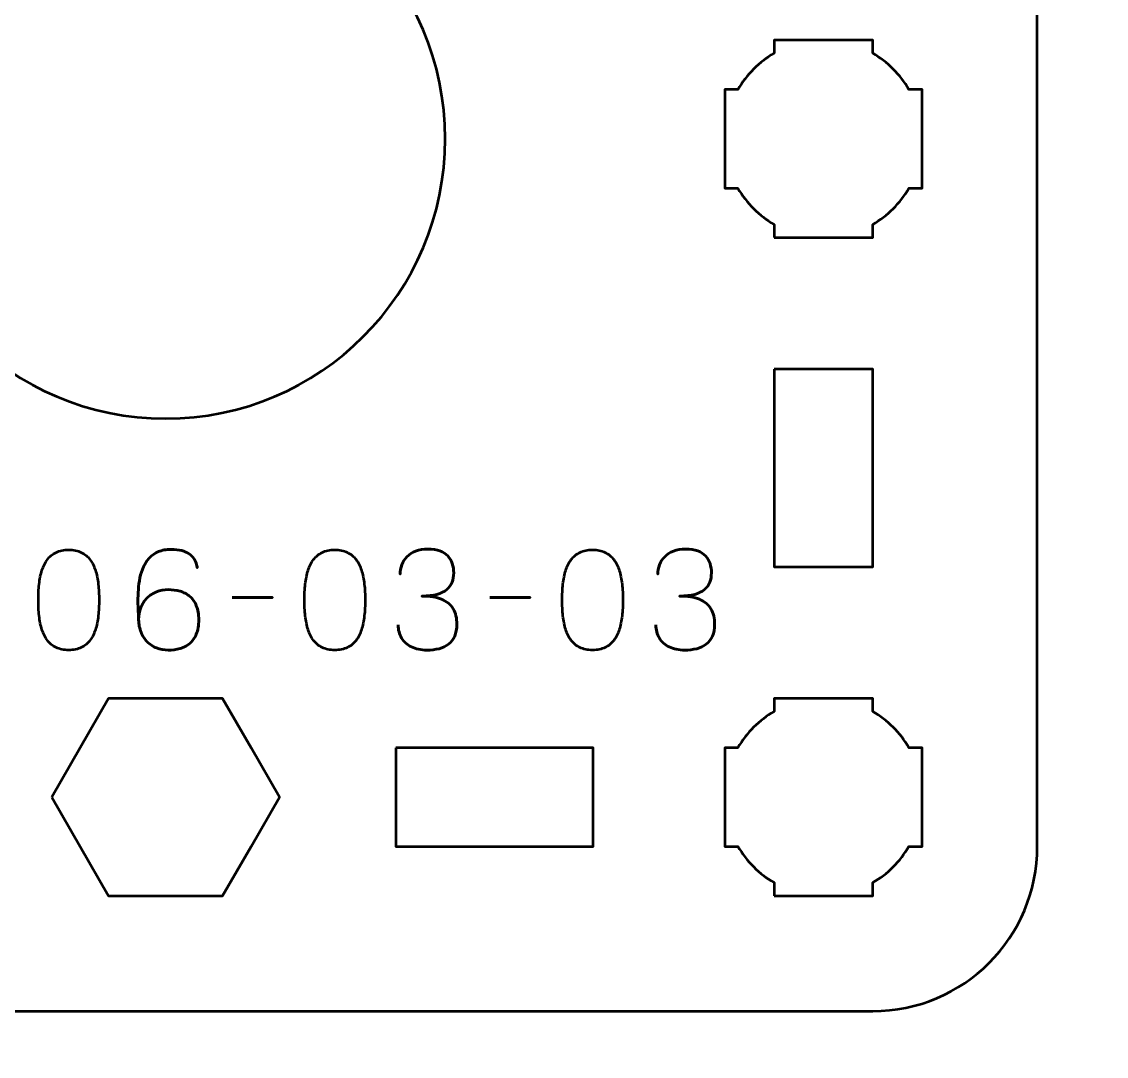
# Model space of a CAD drawing. Header units: centimetres. Extents: x -21 to 0, y -29.7 to 0.
# Drawn here: x -11.938 to -8.64, y -11.538 to -8.394 of the extents above; entities that cross this region are included whole.
import ezdxf

# ---------------------------------------------------------------- set-up
doc = ezdxf.new("R2010")
doc.units = ezdxf.units.CM
doc.header["$MEASUREMENT"] = 0
doc.layers.add('Layer 1', color=7, linetype='Continuous')

msp = doc.modelspace()

# ---------------------------------------------------------------- linework, layer by layer
at = {"layer": 'Layer 1', "color": 1, "lineweight": 53}
msp.add_open_spline([(-21.00003, -29.19995), (-21.00003, -29.19995), (-21.00003, -1.69992), (-21.00003, -1.69992), (-21.00003, -1.69992), (-21.00003, -1.61709), (-20.93286, -1.54992), (-20.85003, -1.54992), (-20.85003, -1.54992), (-20.7672, -1.54992), (-20.70003, -1.48275), (-20.70003, -1.39992), (-20.70003, -1.39992), (-20.70003, -1.31709), (-20.7672, -1.24992), (-20.85003, -1.24992), (-20.85003, -1.24992), (-20.93286, -1.24992), (-21.00003, -1.18275), (-21.00003, -1.09992), (-21.00003, -1.09992), (-21.00003, -1.09992), (-21.00003, -0.49992), (-21.00003, -0.49992), (-21.00003, -0.49992), (-21.00003, -0.22295), (-20.77694, 0.00004), (-20.49994, 0.00004), (-20.49994, 0.00004), (-20.49994, 0.00004), (-0.50008, 0.00004), (-0.50008, 0.00004), (-0.50008, 0.00004), (-0.22294, 0.00004), (0.00002, -0.22295), (0.00002, -0.49992), (0.00002, -0.49992), (0.00002, -0.49992), (0.00002, -29.19995), (0.00002, -29.19995), (0.00002, -29.19995), (0.00002, -29.47695), (-0.22294, -29.70004), (-0.50008, -29.70004), (-0.50008, -29.70004), (-0.50008, -29.70004), (-20.49994, -29.70004), (-20.49994, -29.70004), (-20.49994, -29.70004), (-20.77694, -29.70004), (-21.00003, -29.47695), (-21.00003, -29.19995)], degree=3, knots=[0, 0, 0, 0, 0.0769231, 0.0769231, 0.0769231, 0.0769231, 0.1538462, 0.1538462, 0.1538462, 0.1538462, 0.2307692, 0.2307692, 0.2307692, 0.2307692, 0.3076923, 0.3076923, 0.3076923, 0.3076923, 0.3846154, 0.3846154, 0.3846154, 0.3846154, 0.4615385, 0.4615385, 0.4615385, 0.4615385, 0.5384615, 0.5384615, 0.5384615, 0.5384615, 0.6153846, 0.6153846, 0.6153846, 0.6153846, 0.6923077, 0.6923077, 0.6923077, 0.6923077, 0.7692308, 0.7692308, 0.7692308, 0.7692308, 0.8461538, 0.8461538, 0.8461538, 0.8461538, 0.9230769, 0.9230769, 0.9230769, 0.9230769, 1, 1, 1, 1], dxfattribs=at)
at = {"layer": 'Layer 1', "color": 3, "lineweight": 53}
msp.add_open_spline([(-13.64992, -6.09997), (-13.64992, -6.09997), (-9.35005, -6.09997), (-9.35005, -6.09997), (-9.35005, -6.09997), (-9.07291, -6.09997), (-8.84995, -6.32306), (-8.84995, -6.60006), (-8.84995, -6.60006), (-8.84995, -6.60006), (-8.84995, -10.89993), (-8.84995, -10.89993), (-8.84995, -10.89993), (-8.84995, -11.17707), (-9.07291, -11.40003), (-9.35005, -11.40003), (-9.35005, -11.40003), (-9.35005, -11.40003), (-13.64992, -11.40003), (-13.64992, -11.40003), (-13.64992, -11.40003), (-13.92692, -11.40003), (-14.15001, -11.17707), (-14.15001, -10.89993), (-14.15001, -10.89993), (-14.15001, -10.89993), (-14.15001, -6.60006), (-14.15001, -6.60006), (-14.15001, -6.60006), (-14.15001, -6.32306), (-13.92692, -6.09997), (-13.64992, -6.09997)], degree=3, knots=[0, 0, 0, 0, 0.125, 0.125, 0.125, 0.125, 0.25, 0.25, 0.25, 0.25, 0.375, 0.375, 0.375, 0.375, 0.5, 0.5, 0.5, 0.5, 0.625, 0.625, 0.625, 0.625, 0.75, 0.75, 0.75, 0.75, 0.875, 0.875, 0.875, 0.875, 1, 1, 1, 1], dxfattribs=at)
at = {"layer": 'Layer 1', "lineweight": 53}
for points, knots in [([(-11.49998, -7.9), (-11.03061, -7.9), (-10.64998, -8.28063), (-10.64998, -8.75), (-10.64998, -8.75), (-10.64998, -9.21937), (-11.03061, -9.6), (-11.49998, -9.6), (-11.49998, -9.6), (-11.96935, -9.6), (-12.34998, -9.21937), (-12.34998, -8.75), (-12.34998, -8.75), (-12.34998, -8.28063), (-11.96935, -7.9), (-11.49998, -7.9)], [0, 0, 0, 0, 0.25, 0.25, 0.25, 0.25, 0.5, 0.5, 0.5, 0.5, 0.75, 0.75, 0.75, 0.75, 1, 1, 1, 1]), ([(-9.64997, -9.05006), (-9.64997, -9.05006), (-9.64997, -9.00988), (-9.64997, -9.00988), (-9.64997, -9.00988), (-9.69551, -8.98355), (-9.73347, -8.9456), (-9.75982, -8.90007), (-9.75982, -8.90007), (-9.75982, -8.90007), (-9.79997, -8.90007), (-9.79997, -8.90007), (-9.79997, -8.90007), (-9.79997, -8.90007), (-9.79997, -8.75155), (-9.79997, -8.75155), (-9.79997, -8.75155), (-9.79997, -8.75155), (-9.79999, -8.75), (-9.79999, -8.75), (-9.79999, -8.75), (-9.79999, -8.75), (-9.79997, -8.74845), (-9.79997, -8.74845), (-9.79997, -8.74845), (-9.79997, -8.74845), (-9.79997, -8.60006), (-9.79997, -8.60006), (-9.79997, -8.60006), (-9.79997, -8.60006), (-9.75987, -8.60006), (-9.75987, -8.60006), (-9.75987, -8.60006), (-9.73352, -8.55449), (-9.69553, -8.51649), (-9.64997, -8.49013), (-9.64997, -8.49013), (-9.64997, -8.49013), (-9.64997, -8.45005), (-9.64997, -8.45005), (-9.64997, -8.45005), (-9.64997, -8.45005), (-9.50463, -8.45005), (-9.50463, -8.45005), (-9.50463, -8.45005), (-9.50463, -8.45005), (-9.49999, -8.44999), (-9.49999, -8.44999), (-9.49999, -8.44999), (-9.49999, -8.44999), (-9.49534, -8.45005), (-9.49534, -8.45005), (-9.49534, -8.45005), (-9.49534, -8.45005), (-9.34996, -8.45005), (-9.34996, -8.45005), (-9.34996, -8.45005), (-9.34996, -8.45005), (-9.34996, -8.49013), (-9.34996, -8.49013), (-9.34996, -8.49013), (-9.30439, -8.51649), (-9.26642, -8.55449), (-9.24008, -8.60006), (-9.24008, -8.60006), (-9.24008, -8.60006), (-9.19996, -8.60006), (-9.19996, -8.60006), (-9.19996, -8.60006), (-9.19996, -8.60006), (-9.19996, -8.90007), (-9.19996, -8.90007), (-9.19996, -8.90007), (-9.19996, -8.90007), (-9.24013, -8.90007), (-9.24013, -8.90007), (-9.24013, -8.90007), (-9.26647, -8.9456), (-9.30443, -8.98355), (-9.34996, -9.00988), (-9.34996, -9.00988), (-9.34996, -9.00988), (-9.34996, -9.05006), (-9.34996, -9.05006), (-9.34996, -9.05006), (-9.34996, -9.05006), (-9.64997, -9.05006), (-9.64997, -9.05006)], [0, 0, 0, 0, 0.0454545, 0.0454545, 0.0454545, 0.0454545, 0.0909091, 0.0909091, 0.0909091, 0.0909091, 0.1363636, 0.1363636, 0.1363636, 0.1363636, 0.1818182, 0.1818182, 0.1818182, 0.1818182, 0.2272727, 0.2272727, 0.2272727, 0.2272727, 0.2727273, 0.2727273, 0.2727273, 0.2727273, 0.3181818, 0.3181818, 0.3181818, 0.3181818, 0.3636364, 0.3636364, 0.3636364, 0.3636364, 0.4090909, 0.4090909, 0.4090909, 0.4090909, 0.4545455, 0.4545455, 0.4545455, 0.4545455, 0.5, 0.5, 0.5, 0.5, 0.5454545, 0.5454545, 0.5454545, 0.5454545, 0.5909091, 0.5909091, 0.5909091, 0.5909091, 0.6363636, 0.6363636, 0.6363636, 0.6363636, 0.6818182, 0.6818182, 0.6818182, 0.6818182, 0.7272727, 0.7272727, 0.7272727, 0.7272727, 0.7727273, 0.7727273, 0.7727273, 0.7727273, 0.8181818, 0.8181818, 0.8181818, 0.8181818, 0.8636364, 0.8636364, 0.8636364, 0.8636364, 0.9090909, 0.9090909, 0.9090909, 0.9090909, 0.9545455, 0.9545455, 0.9545455, 0.9545455, 1, 1, 1, 1]), ([(-9.65005, -9.44998), (-9.65005, -9.44998), (-9.35005, -9.44998), (-9.35005, -9.44998), (-9.35005, -9.44998), (-9.35005, -9.44998), (-9.35005, -10.04998), (-9.35005, -10.04998), (-9.35005, -10.04998), (-9.35005, -10.04998), (-9.65005, -10.04998), (-9.65005, -10.04998), (-9.65005, -10.04998), (-9.65005, -10.04998), (-9.65005, -9.44998), (-9.65005, -9.44998)], [0, 0, 0, 0, 0.25, 0.25, 0.25, 0.25, 0.5, 0.5, 0.5, 0.5, 0.75, 0.75, 0.75, 0.75, 1, 1, 1, 1]), ([(-11.84639, -10.75), (-11.84639, -10.75), (-11.75979, -10.6), (-11.75979, -10.6), (-11.75979, -10.6), (-11.75979, -10.6), (-11.67318, -10.45), (-11.67318, -10.45), (-11.67318, -10.45), (-11.67318, -10.45), (-11.49998, -10.45), (-11.49998, -10.45), (-11.49998, -10.45), (-11.49998, -10.45), (-11.32678, -10.45), (-11.32678, -10.45), (-11.32678, -10.45), (-11.32678, -10.45), (-11.24017, -10.6), (-11.24017, -10.6), (-11.24017, -10.6), (-11.24017, -10.6), (-11.15357, -10.75), (-11.15357, -10.75), (-11.15357, -10.75), (-11.15357, -10.75), (-11.24017, -10.9), (-11.24017, -10.9), (-11.24017, -10.9), (-11.24017, -10.9), (-11.32678, -11.05), (-11.32678, -11.05), (-11.32678, -11.05), (-11.32678, -11.05), (-11.49998, -11.05), (-11.49998, -11.05), (-11.49998, -11.05), (-11.49998, -11.05), (-11.67318, -11.05), (-11.67318, -11.05), (-11.67318, -11.05), (-11.67318, -11.05), (-11.75979, -10.9), (-11.75979, -10.9), (-11.75979, -10.9), (-11.75979, -10.9), (-11.84639, -10.75), (-11.84639, -10.75)], [0, 0, 0, 0, 0.0833333, 0.0833333, 0.0833333, 0.0833333, 0.1666667, 0.1666667, 0.1666667, 0.1666667, 0.25, 0.25, 0.25, 0.25, 0.3333333, 0.3333333, 0.3333333, 0.3333333, 0.4166667, 0.4166667, 0.4166667, 0.4166667, 0.5, 0.5, 0.5, 0.5, 0.5833333, 0.5833333, 0.5833333, 0.5833333, 0.6666667, 0.6666667, 0.6666667, 0.6666667, 0.75, 0.75, 0.75, 0.75, 0.8333333, 0.8333333, 0.8333333, 0.8333333, 0.9166667, 0.9166667, 0.9166667, 0.9166667, 1, 1, 1, 1]), ([(-9.64997, -11.05006), (-9.64997, -11.05006), (-9.64997, -11.00988), (-9.64997, -11.00988), (-9.64997, -11.00988), (-9.69551, -10.98355), (-9.73347, -10.9456), (-9.75982, -10.90007), (-9.75982, -10.90007), (-9.75982, -10.90007), (-9.79997, -10.90007), (-9.79997, -10.90007), (-9.79997, -10.90007), (-9.79997, -10.90007), (-9.79997, -10.75155), (-9.79997, -10.75155), (-9.79997, -10.75155), (-9.79997, -10.75155), (-9.79999, -10.75), (-9.79999, -10.75), (-9.79999, -10.75), (-9.79999, -10.75), (-9.79997, -10.74845), (-9.79997, -10.74845), (-9.79997, -10.74845), (-9.79997, -10.74845), (-9.79997, -10.60006), (-9.79997, -10.60006), (-9.79997, -10.60006), (-9.79997, -10.60006), (-9.75987, -10.60006), (-9.75987, -10.60006), (-9.75987, -10.60006), (-9.73352, -10.55449), (-9.69553, -10.51649), (-9.64997, -10.49013), (-9.64997, -10.49013), (-9.64997, -10.49013), (-9.64997, -10.45005), (-9.64997, -10.45005), (-9.64997, -10.45005), (-9.64997, -10.45005), (-9.50463, -10.45005), (-9.50463, -10.45005), (-9.50463, -10.45005), (-9.50463, -10.45005), (-9.49999, -10.44999), (-9.49999, -10.44999), (-9.49999, -10.44999), (-9.49999, -10.44999), (-9.49534, -10.45005), (-9.49534, -10.45005), (-9.49534, -10.45005), (-9.49534, -10.45005), (-9.34996, -10.45005), (-9.34996, -10.45005), (-9.34996, -10.45005), (-9.34996, -10.45005), (-9.34996, -10.49013), (-9.34996, -10.49013), (-9.34996, -10.49013), (-9.30439, -10.51649), (-9.26642, -10.55449), (-9.24008, -10.60006), (-9.24008, -10.60006), (-9.24008, -10.60006), (-9.19996, -10.60006), (-9.19996, -10.60006), (-9.19996, -10.60006), (-9.19996, -10.60006), (-9.19996, -10.90007), (-9.19996, -10.90007), (-9.19996, -10.90007), (-9.19996, -10.90007), (-9.24013, -10.90007), (-9.24013, -10.90007), (-9.24013, -10.90007), (-9.26647, -10.9456), (-9.30443, -10.98355), (-9.34996, -11.00988), (-9.34996, -11.00988), (-9.34996, -11.00988), (-9.34996, -11.05006), (-9.34996, -11.05006), (-9.34996, -11.05006), (-9.34996, -11.05006), (-9.64997, -11.05006), (-9.64997, -11.05006)], [0, 0, 0, 0, 0.0454545, 0.0454545, 0.0454545, 0.0454545, 0.0909091, 0.0909091, 0.0909091, 0.0909091, 0.1363636, 0.1363636, 0.1363636, 0.1363636, 0.1818182, 0.1818182, 0.1818182, 0.1818182, 0.2272727, 0.2272727, 0.2272727, 0.2272727, 0.2727273, 0.2727273, 0.2727273, 0.2727273, 0.3181818, 0.3181818, 0.3181818, 0.3181818, 0.3636364, 0.3636364, 0.3636364, 0.3636364, 0.4090909, 0.4090909, 0.4090909, 0.4090909, 0.4545455, 0.4545455, 0.4545455, 0.4545455, 0.5, 0.5, 0.5, 0.5, 0.5454545, 0.5454545, 0.5454545, 0.5454545, 0.5909091, 0.5909091, 0.5909091, 0.5909091, 0.6363636, 0.6363636, 0.6363636, 0.6363636, 0.6818182, 0.6818182, 0.6818182, 0.6818182, 0.7272727, 0.7272727, 0.7272727, 0.7272727, 0.7727273, 0.7727273, 0.7727273, 0.7727273, 0.8181818, 0.8181818, 0.8181818, 0.8181818, 0.8636364, 0.8636364, 0.8636364, 0.8636364, 0.9090909, 0.9090909, 0.9090909, 0.9090909, 0.9545455, 0.9545455, 0.9545455, 0.9545455, 1, 1, 1, 1]), ([(-10.8, -10.59993), (-10.8, -10.59993), (-10.2, -10.59993), (-10.2, -10.59993), (-10.2, -10.59993), (-10.2, -10.59993), (-10.2, -10.89993), (-10.2, -10.89993), (-10.2, -10.89993), (-10.2, -10.89993), (-10.8, -10.89993), (-10.8, -10.89993), (-10.8, -10.89993), (-10.8, -10.89993), (-10.8, -10.59993), (-10.8, -10.59993)], [0, 0, 0, 0, 0.25, 0.25, 0.25, 0.25, 0.5, 0.5, 0.5, 0.5, 0.75, 0.75, 0.75, 0.75, 1, 1, 1, 1])]:
    msp.add_open_spline(points, degree=3, knots=knots, dxfattribs=at)
at = {"layer": 'Layer 1', "color": 5, "lineweight": 53}
for points, knots in [([(-11.79466, -10.30342), (-11.77985, -10.30335), (-11.76708, -10.30074), (-11.75642, -10.29566), (-11.75642, -10.29566), (-11.74584, -10.29058), (-11.73702, -10.28331), (-11.72997, -10.27407), (-11.72997, -10.27407), (-11.72298, -10.26476), (-11.71748, -10.25375), (-11.71339, -10.24105), (-11.71339, -10.24105), (-11.70936, -10.22835), (-11.70647, -10.21445), (-11.70485, -10.19921), (-11.70485, -10.19921), (-11.70315, -10.18397), (-11.70231, -10.16795), (-11.70238, -10.15102), (-11.70238, -10.15102), (-11.70231, -10.13416), (-11.70315, -10.11814), (-11.70485, -10.10297), (-11.70485, -10.10297), (-11.70647, -10.0878), (-11.70936, -10.07383), (-11.71339, -10.06113), (-11.71339, -10.06113), (-11.71748, -10.0485), (-11.72298, -10.0375), (-11.72997, -10.02811), (-11.72997, -10.02811), (-11.73702, -10.0188), (-11.74584, -10.01153), (-11.75642, -10.00645), (-11.75642, -10.00645), (-11.76708, -10.0013), (-11.77985, -9.99869), (-11.79466, -9.99862), (-11.79466, -9.99862), (-11.80948, -9.99869), (-11.82225, -10.0013), (-11.83291, -10.00645), (-11.83291, -10.00645), (-11.84349, -10.01153), (-11.85231, -10.0188), (-11.85936, -10.02811), (-11.85936, -10.02811), (-11.86635, -10.0375), (-11.87185, -10.0485), (-11.87594, -10.06113), (-11.87594, -10.06113), (-11.87997, -10.07383), (-11.88286, -10.0878), (-11.88448, -10.10297), (-11.88448, -10.10297), (-11.88617, -10.11814), (-11.88702, -10.13416), (-11.88695, -10.15102), (-11.88695, -10.15102), (-11.88702, -10.16795), (-11.88617, -10.18397), (-11.88448, -10.19921), (-11.88448, -10.19921), (-11.88286, -10.21445), (-11.87997, -10.22835), (-11.87594, -10.24105), (-11.87594, -10.24105), (-11.87185, -10.25375), (-11.86635, -10.26476), (-11.85936, -10.27407), (-11.85936, -10.27407), (-11.85231, -10.28331), (-11.84349, -10.29058), (-11.83291, -10.29566), (-11.83291, -10.29566), (-11.82225, -10.30074), (-11.80948, -10.30335), (-11.79466, -10.30342)], [0, 0, 0, 0, 0.05, 0.05, 0.05, 0.05, 0.1, 0.1, 0.1, 0.1, 0.15, 0.15, 0.15, 0.15, 0.2, 0.2, 0.2, 0.2, 0.25, 0.25, 0.25, 0.25, 0.3, 0.3, 0.3, 0.3, 0.35, 0.35, 0.35, 0.35, 0.4, 0.4, 0.4, 0.4, 0.45, 0.45, 0.45, 0.45, 0.5, 0.5, 0.5, 0.5, 0.55, 0.55, 0.55, 0.55, 0.6, 0.6, 0.6, 0.6, 0.65, 0.65, 0.65, 0.65, 0.7, 0.7, 0.7, 0.7, 0.75, 0.75, 0.75, 0.75, 0.8, 0.8, 0.8, 0.8, 0.85, 0.85, 0.85, 0.85, 0.9, 0.9, 0.9, 0.9, 0.95, 0.95, 0.95, 0.95, 1, 1, 1, 1]), ([(-11.79466, -10.30342), (-11.77985, -10.30335), (-11.76708, -10.30074), (-11.75642, -10.29566), (-11.75642, -10.29566), (-11.74584, -10.29058), (-11.73702, -10.28331), (-11.72997, -10.27407), (-11.72997, -10.27407), (-11.72298, -10.26476), (-11.71748, -10.25375), (-11.71339, -10.24105), (-11.71339, -10.24105), (-11.70936, -10.22835), (-11.70647, -10.21445), (-11.70485, -10.19921), (-11.70485, -10.19921), (-11.70315, -10.18397), (-11.70231, -10.16795), (-11.70238, -10.15102), (-11.70238, -10.15102), (-11.70231, -10.13416), (-11.70315, -10.11814), (-11.70485, -10.10297), (-11.70485, -10.10297), (-11.70647, -10.0878), (-11.70936, -10.07383), (-11.71339, -10.06113), (-11.71339, -10.06113), (-11.71748, -10.0485), (-11.72298, -10.0375), (-11.72997, -10.02811), (-11.72997, -10.02811), (-11.73702, -10.0188), (-11.74584, -10.01153), (-11.75642, -10.00645), (-11.75642, -10.00645), (-11.76708, -10.0013), (-11.77985, -9.99869), (-11.79466, -9.99862), (-11.79466, -9.99862), (-11.80948, -9.99869), (-11.82225, -10.0013), (-11.83291, -10.00645), (-11.83291, -10.00645), (-11.84349, -10.01153), (-11.85231, -10.0188), (-11.85936, -10.02811), (-11.85936, -10.02811), (-11.86635, -10.0375), (-11.87185, -10.0485), (-11.87594, -10.06113), (-11.87594, -10.06113), (-11.87997, -10.07383), (-11.88286, -10.0878), (-11.88448, -10.10297), (-11.88448, -10.10297), (-11.88617, -10.11814), (-11.88702, -10.13416), (-11.88695, -10.15102), (-11.88695, -10.15102), (-11.88702, -10.16795), (-11.88617, -10.18397), (-11.88448, -10.19921), (-11.88448, -10.19921), (-11.88286, -10.21445), (-11.87997, -10.22835), (-11.87594, -10.24105), (-11.87594, -10.24105), (-11.87185, -10.25375), (-11.86635, -10.26476), (-11.85936, -10.27407), (-11.85936, -10.27407), (-11.85231, -10.28331), (-11.84349, -10.29058), (-11.83291, -10.29566), (-11.83291, -10.29566), (-11.82225, -10.30074), (-11.80948, -10.30335), (-11.79466, -10.30342)], [0, 0, 0, 0, 0.05, 0.05, 0.05, 0.05, 0.1, 0.1, 0.1, 0.1, 0.15, 0.15, 0.15, 0.15, 0.2, 0.2, 0.2, 0.2, 0.25, 0.25, 0.25, 0.25, 0.3, 0.3, 0.3, 0.3, 0.35, 0.35, 0.35, 0.35, 0.4, 0.4, 0.4, 0.4, 0.45, 0.45, 0.45, 0.45, 0.5, 0.5, 0.5, 0.5, 0.55, 0.55, 0.55, 0.55, 0.6, 0.6, 0.6, 0.6, 0.65, 0.65, 0.65, 0.65, 0.7, 0.7, 0.7, 0.7, 0.75, 0.75, 0.75, 0.75, 0.8, 0.8, 0.8, 0.8, 0.85, 0.85, 0.85, 0.85, 0.9, 0.9, 0.9, 0.9, 0.95, 0.95, 0.95, 0.95, 1, 1, 1, 1]), ([(-11.58215, -10.21156), (-11.58208, -10.19773), (-11.57983, -10.18524), (-11.57531, -10.17395), (-11.57531, -10.17395), (-11.57087, -10.16273), (-11.56459, -10.15307), (-11.55647, -10.14495), (-11.55647, -10.14495), (-11.54843, -10.13691), (-11.5389, -10.1307), (-11.52804, -10.12633), (-11.52804, -10.12633), (-11.51717, -10.12195), (-11.50525, -10.11977), (-11.49241, -10.11969), (-11.49241, -10.11969), (-11.4795, -10.11962), (-11.46743, -10.12125), (-11.45621, -10.12449), (-11.45621, -10.12449), (-11.44499, -10.12767), (-11.43519, -10.13289), (-11.42665, -10.14009), (-11.42665, -10.14009), (-11.41811, -10.14721), (-11.41141, -10.15667), (-11.40661, -10.16845), (-11.40661, -10.16845), (-11.40182, -10.18023), (-11.39935, -10.19455), (-11.39928, -10.21156), (-11.39928, -10.21156), (-11.39935, -10.22856), (-11.40182, -10.24288), (-11.40661, -10.25467), (-11.40661, -10.25467), (-11.41141, -10.26645), (-11.41811, -10.2759), (-11.42665, -10.28303), (-11.42665, -10.28303), (-11.43519, -10.29023), (-11.44499, -10.29545), (-11.45621, -10.29862), (-11.45621, -10.29862), (-11.46743, -10.30187), (-11.4795, -10.30349), (-11.49241, -10.30342), (-11.49241, -10.30342), (-11.50525, -10.30335), (-11.51703, -10.30116), (-11.52783, -10.29679), (-11.52783, -10.29679), (-11.53855, -10.29241), (-11.54786, -10.2862), (-11.55584, -10.27809), (-11.55584, -10.27809), (-11.56381, -10.27005), (-11.57009, -10.26038), (-11.5746, -10.24909), (-11.5746, -10.24909), (-11.57919, -10.23787), (-11.58166, -10.22539), (-11.58215, -10.21156), (-11.58215, -10.21156), (-11.58244, -10.20457), (-11.58279, -10.19625), (-11.58328, -10.18658), (-11.58328, -10.18658), (-11.58378, -10.17684), (-11.58406, -10.16626), (-11.58413, -10.1549), (-11.58413, -10.1549), (-11.5842, -10.14347), (-11.58385, -10.13169), (-11.58293, -10.11962), (-11.58293, -10.11962), (-11.58208, -10.10749), (-11.58039, -10.09556), (-11.57792, -10.08378), (-11.57792, -10.08378), (-11.57545, -10.07207), (-11.57192, -10.06099), (-11.56727, -10.05062), (-11.56727, -10.05062), (-11.56261, -10.04025), (-11.55661, -10.03108), (-11.5492, -10.0231), (-11.5492, -10.0231), (-11.54173, -10.01513), (-11.53262, -10.00885), (-11.52183, -10.00427), (-11.52183, -10.00427), (-11.51103, -9.99975), (-11.49826, -9.99742), (-11.48352, -9.99735), (-11.48352, -9.99735), (-11.47068, -9.99742), (-11.45981, -9.99869), (-11.45078, -10.00116), (-11.45078, -10.00116), (-11.44175, -10.00363), (-11.43434, -10.00695), (-11.42841, -10.01104), (-11.42841, -10.01104), (-11.42256, -10.0152), (-11.4179, -10.01972), (-11.41452, -10.02473), (-11.41452, -10.02473), (-11.41113, -10.02967), (-11.40859, -10.03468), (-11.40704, -10.03969), (-11.40704, -10.03969), (-11.40541, -10.04469), (-11.40436, -10.04935), (-11.40393, -10.05366), (-11.40393, -10.05366), (-11.40436, -10.04935), (-11.40541, -10.04469), (-11.40704, -10.03969), (-11.40704, -10.03969), (-11.40859, -10.03468), (-11.41113, -10.02967), (-11.41452, -10.02473), (-11.41452, -10.02473), (-11.4179, -10.01972), (-11.42256, -10.0152), (-11.42841, -10.01104), (-11.42841, -10.01104), (-11.43434, -10.00695), (-11.44175, -10.00363), (-11.45078, -10.00116), (-11.45078, -10.00116), (-11.45981, -9.99869), (-11.47068, -9.99742), (-11.48352, -9.99735), (-11.48352, -9.99735), (-11.49826, -9.99742), (-11.51103, -9.99975), (-11.52183, -10.00427), (-11.52183, -10.00427), (-11.53262, -10.00885), (-11.54173, -10.01513), (-11.5492, -10.0231), (-11.5492, -10.0231), (-11.55661, -10.03108), (-11.56261, -10.04025), (-11.56727, -10.05062), (-11.56727, -10.05062), (-11.57192, -10.06099), (-11.57545, -10.07207), (-11.57792, -10.08378), (-11.57792, -10.08378), (-11.58039, -10.09556), (-11.58208, -10.10749), (-11.58293, -10.11962), (-11.58293, -10.11962), (-11.58385, -10.13169), (-11.5842, -10.14347), (-11.58413, -10.1549), (-11.58413, -10.1549), (-11.58406, -10.16626), (-11.58378, -10.17684), (-11.58328, -10.18658), (-11.58328, -10.18658), (-11.58279, -10.19625), (-11.58244, -10.20457), (-11.58215, -10.21156), (-11.58215, -10.21156), (-11.58166, -10.22539), (-11.57919, -10.23787), (-11.5746, -10.24909), (-11.5746, -10.24909), (-11.57009, -10.26038), (-11.56381, -10.27005), (-11.55584, -10.27809), (-11.55584, -10.27809), (-11.54786, -10.2862), (-11.53855, -10.29241), (-11.52783, -10.29679), (-11.52783, -10.29679), (-11.51703, -10.30116), (-11.50525, -10.30335), (-11.49241, -10.30342), (-11.49241, -10.30342), (-11.4795, -10.30349), (-11.46743, -10.30187), (-11.45621, -10.29862), (-11.45621, -10.29862), (-11.44499, -10.29545), (-11.43519, -10.29023), (-11.42665, -10.28303), (-11.42665, -10.28303), (-11.41811, -10.2759), (-11.41141, -10.26645), (-11.40661, -10.25467), (-11.40661, -10.25467), (-11.40182, -10.24288), (-11.39935, -10.22856), (-11.39928, -10.21156), (-11.39928, -10.21156), (-11.39935, -10.19455), (-11.40182, -10.18023), (-11.40661, -10.16845), (-11.40661, -10.16845), (-11.41141, -10.15667), (-11.41811, -10.14721), (-11.42665, -10.14009), (-11.42665, -10.14009), (-11.43519, -10.13289), (-11.44499, -10.12767), (-11.45621, -10.12449), (-11.45621, -10.12449), (-11.46743, -10.12125), (-11.4795, -10.11962), (-11.49241, -10.11969), (-11.49241, -10.11969), (-11.50525, -10.11977), (-11.51717, -10.12195), (-11.52804, -10.12633), (-11.52804, -10.12633), (-11.5389, -10.1307), (-11.54843, -10.13691), (-11.55647, -10.14495), (-11.55647, -10.14495), (-11.56459, -10.15307), (-11.57087, -10.16273), (-11.57531, -10.17395), (-11.57531, -10.17395), (-11.57983, -10.18524), (-11.58208, -10.19773), (-11.58215, -10.21156)], [0, 0, 0, 0, 0.0172414, 0.0172414, 0.0172414, 0.0172414, 0.0344828, 0.0344828, 0.0344828, 0.0344828, 0.0517241, 0.0517241, 0.0517241, 0.0517241, 0.0689655, 0.0689655, 0.0689655, 0.0689655, 0.0862069, 0.0862069, 0.0862069, 0.0862069, 0.1034483, 0.1034483, 0.1034483, 0.1034483, 0.1206897, 0.1206897, 0.1206897, 0.1206897, 0.137931, 0.137931, 0.137931, 0.137931, 0.1551724, 0.1551724, 0.1551724, 0.1551724, 0.1724138, 0.1724138, 0.1724138, 0.1724138, 0.1896552, 0.1896552, 0.1896552, 0.1896552, 0.2068966, 0.2068966, 0.2068966, 0.2068966, 0.2241379, 0.2241379, 0.2241379, 0.2241379, 0.2413793, 0.2413793, 0.2413793, 0.2413793, 0.2586207, 0.2586207, 0.2586207, 0.2586207, 0.2758621, 0.2758621, 0.2758621, 0.2758621, 0.2931034, 0.2931034, 0.2931034, 0.2931034, 0.3103448, 0.3103448, 0.3103448, 0.3103448, 0.3275862, 0.3275862, 0.3275862, 0.3275862, 0.3448276, 0.3448276, 0.3448276, 0.3448276, 0.362069, 0.362069, 0.362069, 0.362069, 0.3793103, 0.3793103, 0.3793103, 0.3793103, 0.3965517, 0.3965517, 0.3965517, 0.3965517, 0.4137931, 0.4137931, 0.4137931, 0.4137931, 0.4310345, 0.4310345, 0.4310345, 0.4310345, 0.4482759, 0.4482759, 0.4482759, 0.4482759, 0.4655172, 0.4655172, 0.4655172, 0.4655172, 0.4827586, 0.4827586, 0.4827586, 0.4827586, 0.5, 0.5, 0.5, 0.5, 0.5172414, 0.5172414, 0.5172414, 0.5172414, 0.5344828, 0.5344828, 0.5344828, 0.5344828, 0.5517241, 0.5517241, 0.5517241, 0.5517241, 0.5689655, 0.5689655, 0.5689655, 0.5689655, 0.5862069, 0.5862069, 0.5862069, 0.5862069, 0.6034483, 0.6034483, 0.6034483, 0.6034483, 0.6206897, 0.6206897, 0.6206897, 0.6206897, 0.637931, 0.637931, 0.637931, 0.637931, 0.6551724, 0.6551724, 0.6551724, 0.6551724, 0.6724138, 0.6724138, 0.6724138, 0.6724138, 0.6896552, 0.6896552, 0.6896552, 0.6896552, 0.7068966, 0.7068966, 0.7068966, 0.7068966, 0.7241379, 0.7241379, 0.7241379, 0.7241379, 0.7413793, 0.7413793, 0.7413793, 0.7413793, 0.7586207, 0.7586207, 0.7586207, 0.7586207, 0.7758621, 0.7758621, 0.7758621, 0.7758621, 0.7931034, 0.7931034, 0.7931034, 0.7931034, 0.8103448, 0.8103448, 0.8103448, 0.8103448, 0.8275862, 0.8275862, 0.8275862, 0.8275862, 0.8448276, 0.8448276, 0.8448276, 0.8448276, 0.862069, 0.862069, 0.862069, 0.862069, 0.8793103, 0.8793103, 0.8793103, 0.8793103, 0.8965517, 0.8965517, 0.8965517, 0.8965517, 0.9137931, 0.9137931, 0.9137931, 0.9137931, 0.9310345, 0.9310345, 0.9310345, 0.9310345, 0.9482759, 0.9482759, 0.9482759, 0.9482759, 0.9655172, 0.9655172, 0.9655172, 0.9655172, 0.9827586, 0.9827586, 0.9827586, 0.9827586, 1, 1, 1, 1]), ([(-10.98568, -10.30342), (-10.97087, -10.30335), (-10.9581, -10.30074), (-10.94744, -10.29566), (-10.94744, -10.29566), (-10.93686, -10.29058), (-10.92804, -10.28331), (-10.92099, -10.27407), (-10.92099, -10.27407), (-10.914, -10.26476), (-10.9085, -10.25375), (-10.90441, -10.24105), (-10.90441, -10.24105), (-10.90038, -10.22835), (-10.89749, -10.21445), (-10.89587, -10.19921), (-10.89587, -10.19921), (-10.89417, -10.18397), (-10.89333, -10.16795), (-10.8934, -10.15102), (-10.8934, -10.15102), (-10.89333, -10.13416), (-10.89417, -10.11814), (-10.89587, -10.10297), (-10.89587, -10.10297), (-10.89749, -10.0878), (-10.90038, -10.07383), (-10.90441, -10.06113), (-10.90441, -10.06113), (-10.9085, -10.0485), (-10.914, -10.0375), (-10.92099, -10.02811), (-10.92099, -10.02811), (-10.92804, -10.0188), (-10.93686, -10.01153), (-10.94744, -10.00645), (-10.94744, -10.00645), (-10.9581, -10.0013), (-10.97087, -9.99869), (-10.98568, -9.99862), (-10.98568, -9.99862), (-11.0005, -9.99869), (-11.01327, -10.0013), (-11.02393, -10.00645), (-11.02393, -10.00645), (-11.03451, -10.01153), (-11.04333, -10.0188), (-11.05038, -10.02811), (-11.05038, -10.02811), (-11.05737, -10.0375), (-11.06287, -10.0485), (-11.06696, -10.06113), (-11.06696, -10.06113), (-11.07099, -10.07383), (-11.07388, -10.0878), (-11.0755, -10.10297), (-11.0755, -10.10297), (-11.07719, -10.11814), (-11.07804, -10.13416), (-11.07797, -10.15102), (-11.07797, -10.15102), (-11.07804, -10.16795), (-11.07719, -10.18397), (-11.0755, -10.19921), (-11.0755, -10.19921), (-11.07388, -10.21445), (-11.07099, -10.22835), (-11.06696, -10.24105), (-11.06696, -10.24105), (-11.06287, -10.25375), (-11.05737, -10.26476), (-11.05038, -10.27407), (-11.05038, -10.27407), (-11.04333, -10.28331), (-11.03451, -10.29058), (-11.02393, -10.29566), (-11.02393, -10.29566), (-11.01327, -10.30074), (-11.0005, -10.30335), (-10.98568, -10.30342)], [0, 0, 0, 0, 0.05, 0.05, 0.05, 0.05, 0.1, 0.1, 0.1, 0.1, 0.15, 0.15, 0.15, 0.15, 0.2, 0.2, 0.2, 0.2, 0.25, 0.25, 0.25, 0.25, 0.3, 0.3, 0.3, 0.3, 0.35, 0.35, 0.35, 0.35, 0.4, 0.4, 0.4, 0.4, 0.45, 0.45, 0.45, 0.45, 0.5, 0.5, 0.5, 0.5, 0.55, 0.55, 0.55, 0.55, 0.6, 0.6, 0.6, 0.6, 0.65, 0.65, 0.65, 0.65, 0.7, 0.7, 0.7, 0.7, 0.75, 0.75, 0.75, 0.75, 0.8, 0.8, 0.8, 0.8, 0.85, 0.85, 0.85, 0.85, 0.9, 0.9, 0.9, 0.9, 0.95, 0.95, 0.95, 0.95, 1, 1, 1, 1]), ([(-10.98568, -10.30342), (-10.97087, -10.30335), (-10.9581, -10.30074), (-10.94744, -10.29566), (-10.94744, -10.29566), (-10.93686, -10.29058), (-10.92804, -10.28331), (-10.92099, -10.27407), (-10.92099, -10.27407), (-10.914, -10.26476), (-10.9085, -10.25375), (-10.90441, -10.24105), (-10.90441, -10.24105), (-10.90038, -10.22835), (-10.89749, -10.21445), (-10.89587, -10.19921), (-10.89587, -10.19921), (-10.89417, -10.18397), (-10.89333, -10.16795), (-10.8934, -10.15102), (-10.8934, -10.15102), (-10.89333, -10.13416), (-10.89417, -10.11814), (-10.89587, -10.10297), (-10.89587, -10.10297), (-10.89749, -10.0878), (-10.90038, -10.07383), (-10.90441, -10.06113), (-10.90441, -10.06113), (-10.9085, -10.0485), (-10.914, -10.0375), (-10.92099, -10.02811), (-10.92099, -10.02811), (-10.92804, -10.0188), (-10.93686, -10.01153), (-10.94744, -10.00645), (-10.94744, -10.00645), (-10.9581, -10.0013), (-10.97087, -9.99869), (-10.98568, -9.99862), (-10.98568, -9.99862), (-11.0005, -9.99869), (-11.01327, -10.0013), (-11.02393, -10.00645), (-11.02393, -10.00645), (-11.03451, -10.01153), (-11.04333, -10.0188), (-11.05038, -10.02811), (-11.05038, -10.02811), (-11.05737, -10.0375), (-11.06287, -10.0485), (-11.06696, -10.06113), (-11.06696, -10.06113), (-11.07099, -10.07383), (-11.07388, -10.0878), (-11.0755, -10.10297), (-11.0755, -10.10297), (-11.07719, -10.11814), (-11.07804, -10.13416), (-11.07797, -10.15102), (-11.07797, -10.15102), (-11.07804, -10.16795), (-11.07719, -10.18397), (-11.0755, -10.19921), (-11.0755, -10.19921), (-11.07388, -10.21445), (-11.07099, -10.22835), (-11.06696, -10.24105), (-11.06696, -10.24105), (-11.06287, -10.25375), (-11.05737, -10.26476), (-11.05038, -10.27407), (-11.05038, -10.27407), (-11.04333, -10.28331), (-11.03451, -10.29058), (-11.02393, -10.29566), (-11.02393, -10.29566), (-11.01327, -10.30074), (-11.0005, -10.30335), (-10.98568, -10.30342)], [0, 0, 0, 0, 0.05, 0.05, 0.05, 0.05, 0.1, 0.1, 0.1, 0.1, 0.15, 0.15, 0.15, 0.15, 0.2, 0.2, 0.2, 0.2, 0.25, 0.25, 0.25, 0.25, 0.3, 0.3, 0.3, 0.3, 0.35, 0.35, 0.35, 0.35, 0.4, 0.4, 0.4, 0.4, 0.45, 0.45, 0.45, 0.45, 0.5, 0.5, 0.5, 0.5, 0.55, 0.55, 0.55, 0.55, 0.6, 0.6, 0.6, 0.6, 0.65, 0.65, 0.65, 0.65, 0.7, 0.7, 0.7, 0.7, 0.75, 0.75, 0.75, 0.75, 0.8, 0.8, 0.8, 0.8, 0.85, 0.85, 0.85, 0.85, 0.9, 0.9, 0.9, 0.9, 0.95, 0.95, 0.95, 0.95, 1, 1, 1, 1]), ([(-10.79307, -10.2268), (-10.793, -10.24204), (-10.78947, -10.2553), (-10.78249, -10.2668), (-10.78249, -10.2668), (-10.7755, -10.27823), (-10.76555, -10.28719), (-10.75257, -10.29361), (-10.75257, -10.29361), (-10.73959, -10.30003), (-10.724, -10.30328), (-10.70586, -10.30342), (-10.70586, -10.30342), (-10.69225, -10.30342), (-10.6799, -10.30201), (-10.66868, -10.29905), (-10.66868, -10.29905), (-10.65753, -10.29608), (-10.64794, -10.2915), (-10.63982, -10.28522), (-10.63982, -10.28522), (-10.63171, -10.27894), (-10.6255, -10.27082), (-10.62106, -10.26095), (-10.62106, -10.26095), (-10.61668, -10.251), (-10.6145, -10.23907), (-10.61443, -10.2251), (-10.61443, -10.2251), (-10.61435, -10.20648), (-10.61816, -10.19074), (-10.62571, -10.17797), (-10.62571, -10.17797), (-10.63326, -10.1652), (-10.64498, -10.15561), (-10.66071, -10.14905), (-10.66071, -10.14905), (-10.67644, -10.14248), (-10.69662, -10.13917), (-10.7211, -10.13917), (-10.7211, -10.13917), (-10.70283, -10.13924), (-10.68752, -10.13755), (-10.67503, -10.13409), (-10.67503, -10.13409), (-10.66261, -10.13063), (-10.65267, -10.12576), (-10.64519, -10.11941), (-10.64519, -10.11941), (-10.63771, -10.11313), (-10.63228, -10.10565), (-10.62903, -10.09705), (-10.62903, -10.09705), (-10.62571, -10.08851), (-10.62409, -10.07913), (-10.62416, -10.0689), (-10.62416, -10.0689), (-10.62409, -10.05866), (-10.6255, -10.04921), (-10.62832, -10.04046), (-10.62832, -10.04046), (-10.63108, -10.03171), (-10.63559, -10.02402), (-10.64173, -10.01746), (-10.64173, -10.01746), (-10.64787, -10.0109), (-10.65598, -10.00575), (-10.66593, -10.00208), (-10.66593, -10.00208), (-10.67595, -9.99841), (-10.68816, -9.99658), (-10.70248, -9.99651), (-10.70248, -9.99651), (-10.71673, -9.99658), (-10.72922, -9.99869), (-10.7398, -10.00279), (-10.7398, -10.00279), (-10.75046, -10.00688), (-10.7592, -10.01245), (-10.76626, -10.01958), (-10.76626, -10.01958), (-10.77324, -10.0267), (-10.77847, -10.03482), (-10.78192, -10.04399), (-10.78192, -10.04399), (-10.78545, -10.05316), (-10.78714, -10.0629), (-10.78714, -10.07313), (-10.78714, -10.07313), (-10.78714, -10.0629), (-10.78545, -10.05316), (-10.78192, -10.04399), (-10.78192, -10.04399), (-10.77847, -10.03482), (-10.77324, -10.0267), (-10.76626, -10.01958), (-10.76626, -10.01958), (-10.7592, -10.01245), (-10.75046, -10.00688), (-10.7398, -10.00279), (-10.7398, -10.00279), (-10.72922, -9.99869), (-10.71673, -9.99658), (-10.70248, -9.99651), (-10.70248, -9.99651), (-10.68816, -9.99658), (-10.67595, -9.99841), (-10.66593, -10.00208), (-10.66593, -10.00208), (-10.65598, -10.00575), (-10.64787, -10.0109), (-10.64173, -10.01746), (-10.64173, -10.01746), (-10.63559, -10.02402), (-10.63108, -10.03171), (-10.62832, -10.04046), (-10.62832, -10.04046), (-10.6255, -10.04921), (-10.62409, -10.05866), (-10.62416, -10.0689), (-10.62416, -10.0689), (-10.62409, -10.07913), (-10.62571, -10.08851), (-10.62903, -10.09705), (-10.62903, -10.09705), (-10.63228, -10.10565), (-10.63771, -10.11313), (-10.64519, -10.11941), (-10.64519, -10.11941), (-10.65267, -10.12576), (-10.66261, -10.13063), (-10.67503, -10.13409), (-10.67503, -10.13409), (-10.68752, -10.13755), (-10.70283, -10.13924), (-10.7211, -10.13917), (-10.7211, -10.13917), (-10.69662, -10.13917), (-10.67644, -10.14248), (-10.66071, -10.14905), (-10.66071, -10.14905), (-10.64498, -10.15561), (-10.63326, -10.1652), (-10.62571, -10.17797), (-10.62571, -10.17797), (-10.61816, -10.19074), (-10.61435, -10.20648), (-10.61443, -10.2251), (-10.61443, -10.2251), (-10.6145, -10.23907), (-10.61668, -10.251), (-10.62106, -10.26095), (-10.62106, -10.26095), (-10.6255, -10.27082), (-10.63171, -10.27894), (-10.63982, -10.28522), (-10.63982, -10.28522), (-10.64794, -10.2915), (-10.65753, -10.29608), (-10.66868, -10.29905), (-10.66868, -10.29905), (-10.6799, -10.30201), (-10.69225, -10.30342), (-10.70586, -10.30342), (-10.70586, -10.30342), (-10.724, -10.30328), (-10.73959, -10.30003), (-10.75257, -10.29361), (-10.75257, -10.29361), (-10.76555, -10.28719), (-10.7755, -10.27823), (-10.78249, -10.2668), (-10.78249, -10.2668), (-10.78947, -10.2553), (-10.793, -10.24204), (-10.79307, -10.2268)], [0, 0, 0, 0, 0.0227273, 0.0227273, 0.0227273, 0.0227273, 0.0454545, 0.0454545, 0.0454545, 0.0454545, 0.0681818, 0.0681818, 0.0681818, 0.0681818, 0.0909091, 0.0909091, 0.0909091, 0.0909091, 0.1136364, 0.1136364, 0.1136364, 0.1136364, 0.1363636, 0.1363636, 0.1363636, 0.1363636, 0.1590909, 0.1590909, 0.1590909, 0.1590909, 0.1818182, 0.1818182, 0.1818182, 0.1818182, 0.2045455, 0.2045455, 0.2045455, 0.2045455, 0.2272727, 0.2272727, 0.2272727, 0.2272727, 0.25, 0.25, 0.25, 0.25, 0.2727273, 0.2727273, 0.2727273, 0.2727273, 0.2954545, 0.2954545, 0.2954545, 0.2954545, 0.3181818, 0.3181818, 0.3181818, 0.3181818, 0.3409091, 0.3409091, 0.3409091, 0.3409091, 0.3636364, 0.3636364, 0.3636364, 0.3636364, 0.3863636, 0.3863636, 0.3863636, 0.3863636, 0.4090909, 0.4090909, 0.4090909, 0.4090909, 0.4318182, 0.4318182, 0.4318182, 0.4318182, 0.4545455, 0.4545455, 0.4545455, 0.4545455, 0.4772727, 0.4772727, 0.4772727, 0.4772727, 0.5, 0.5, 0.5, 0.5, 0.5227273, 0.5227273, 0.5227273, 0.5227273, 0.5454545, 0.5454545, 0.5454545, 0.5454545, 0.5681818, 0.5681818, 0.5681818, 0.5681818, 0.5909091, 0.5909091, 0.5909091, 0.5909091, 0.6136364, 0.6136364, 0.6136364, 0.6136364, 0.6363636, 0.6363636, 0.6363636, 0.6363636, 0.6590909, 0.6590909, 0.6590909, 0.6590909, 0.6818182, 0.6818182, 0.6818182, 0.6818182, 0.7045455, 0.7045455, 0.7045455, 0.7045455, 0.7272727, 0.7272727, 0.7272727, 0.7272727, 0.75, 0.75, 0.75, 0.75, 0.7727273, 0.7727273, 0.7727273, 0.7727273, 0.7954545, 0.7954545, 0.7954545, 0.7954545, 0.8181818, 0.8181818, 0.8181818, 0.8181818, 0.8409091, 0.8409091, 0.8409091, 0.8409091, 0.8636364, 0.8636364, 0.8636364, 0.8636364, 0.8863636, 0.8863636, 0.8863636, 0.8863636, 0.9090909, 0.9090909, 0.9090909, 0.9090909, 0.9318182, 0.9318182, 0.9318182, 0.9318182, 0.9545455, 0.9545455, 0.9545455, 0.9545455, 0.9772727, 0.9772727, 0.9772727, 0.9772727, 1, 1, 1, 1]), ([(-10.2021, -10.30342), (-10.18729, -10.30335), (-10.17452, -10.30074), (-10.16386, -10.29566), (-10.16386, -10.29566), (-10.15328, -10.29058), (-10.14446, -10.28331), (-10.13741, -10.27407), (-10.13741, -10.27407), (-10.13042, -10.26476), (-10.12492, -10.25375), (-10.12083, -10.24105), (-10.12083, -10.24105), (-10.1168, -10.22835), (-10.11391, -10.21445), (-10.11229, -10.19921), (-10.11229, -10.19921), (-10.11059, -10.18397), (-10.10975, -10.16795), (-10.10982, -10.15102), (-10.10982, -10.15102), (-10.10975, -10.13416), (-10.11059, -10.11814), (-10.11229, -10.10297), (-10.11229, -10.10297), (-10.11391, -10.0878), (-10.1168, -10.07383), (-10.12083, -10.06113), (-10.12083, -10.06113), (-10.12492, -10.0485), (-10.13042, -10.0375), (-10.13741, -10.02811), (-10.13741, -10.02811), (-10.14446, -10.0188), (-10.15328, -10.01153), (-10.16386, -10.00645), (-10.16386, -10.00645), (-10.17452, -10.0013), (-10.18729, -9.99869), (-10.2021, -9.99862), (-10.2021, -9.99862), (-10.21692, -9.99869), (-10.22969, -10.0013), (-10.24035, -10.00645), (-10.24035, -10.00645), (-10.25093, -10.01153), (-10.25975, -10.0188), (-10.2668, -10.02811), (-10.2668, -10.02811), (-10.27379, -10.0375), (-10.27929, -10.0485), (-10.28338, -10.06113), (-10.28338, -10.06113), (-10.28741, -10.07383), (-10.2903, -10.0878), (-10.29192, -10.10297), (-10.29192, -10.10297), (-10.29361, -10.11814), (-10.29446, -10.13416), (-10.29439, -10.15102), (-10.29439, -10.15102), (-10.29446, -10.16795), (-10.29361, -10.18397), (-10.29192, -10.19921), (-10.29192, -10.19921), (-10.2903, -10.21445), (-10.28741, -10.22835), (-10.28338, -10.24105), (-10.28338, -10.24105), (-10.27929, -10.25375), (-10.27379, -10.26476), (-10.2668, -10.27407), (-10.2668, -10.27407), (-10.25975, -10.28331), (-10.25093, -10.29058), (-10.24035, -10.29566), (-10.24035, -10.29566), (-10.22969, -10.30074), (-10.21692, -10.30335), (-10.2021, -10.30342)], [0, 0, 0, 0, 0.05, 0.05, 0.05, 0.05, 0.1, 0.1, 0.1, 0.1, 0.15, 0.15, 0.15, 0.15, 0.2, 0.2, 0.2, 0.2, 0.25, 0.25, 0.25, 0.25, 0.3, 0.3, 0.3, 0.3, 0.35, 0.35, 0.35, 0.35, 0.4, 0.4, 0.4, 0.4, 0.45, 0.45, 0.45, 0.45, 0.5, 0.5, 0.5, 0.5, 0.55, 0.55, 0.55, 0.55, 0.6, 0.6, 0.6, 0.6, 0.65, 0.65, 0.65, 0.65, 0.7, 0.7, 0.7, 0.7, 0.75, 0.75, 0.75, 0.75, 0.8, 0.8, 0.8, 0.8, 0.85, 0.85, 0.85, 0.85, 0.9, 0.9, 0.9, 0.9, 0.95, 0.95, 0.95, 0.95, 1, 1, 1, 1]), ([(-10.2021, -10.30342), (-10.18729, -10.30335), (-10.17452, -10.30074), (-10.16386, -10.29566), (-10.16386, -10.29566), (-10.15328, -10.29058), (-10.14446, -10.28331), (-10.13741, -10.27407), (-10.13741, -10.27407), (-10.13042, -10.26476), (-10.12492, -10.25375), (-10.12083, -10.24105), (-10.12083, -10.24105), (-10.1168, -10.22835), (-10.11391, -10.21445), (-10.11229, -10.19921), (-10.11229, -10.19921), (-10.11059, -10.18397), (-10.10975, -10.16795), (-10.10982, -10.15102), (-10.10982, -10.15102), (-10.10975, -10.13416), (-10.11059, -10.11814), (-10.11229, -10.10297), (-10.11229, -10.10297), (-10.11391, -10.0878), (-10.1168, -10.07383), (-10.12083, -10.06113), (-10.12083, -10.06113), (-10.12492, -10.0485), (-10.13042, -10.0375), (-10.13741, -10.02811), (-10.13741, -10.02811), (-10.14446, -10.0188), (-10.15328, -10.01153), (-10.16386, -10.00645), (-10.16386, -10.00645), (-10.17452, -10.0013), (-10.18729, -9.99869), (-10.2021, -9.99862), (-10.2021, -9.99862), (-10.21692, -9.99869), (-10.22969, -10.0013), (-10.24035, -10.00645), (-10.24035, -10.00645), (-10.25093, -10.01153), (-10.25975, -10.0188), (-10.2668, -10.02811), (-10.2668, -10.02811), (-10.27379, -10.0375), (-10.27929, -10.0485), (-10.28338, -10.06113), (-10.28338, -10.06113), (-10.28741, -10.07383), (-10.2903, -10.0878), (-10.29192, -10.10297), (-10.29192, -10.10297), (-10.29361, -10.11814), (-10.29446, -10.13416), (-10.29439, -10.15102), (-10.29439, -10.15102), (-10.29446, -10.16795), (-10.29361, -10.18397), (-10.29192, -10.19921), (-10.29192, -10.19921), (-10.2903, -10.21445), (-10.28741, -10.22835), (-10.28338, -10.24105), (-10.28338, -10.24105), (-10.27929, -10.25375), (-10.27379, -10.26476), (-10.2668, -10.27407), (-10.2668, -10.27407), (-10.25975, -10.28331), (-10.25093, -10.29058), (-10.24035, -10.29566), (-10.24035, -10.29566), (-10.22969, -10.30074), (-10.21692, -10.30335), (-10.2021, -10.30342)], [0, 0, 0, 0, 0.05, 0.05, 0.05, 0.05, 0.1, 0.1, 0.1, 0.1, 0.15, 0.15, 0.15, 0.15, 0.2, 0.2, 0.2, 0.2, 0.25, 0.25, 0.25, 0.25, 0.3, 0.3, 0.3, 0.3, 0.35, 0.35, 0.35, 0.35, 0.4, 0.4, 0.4, 0.4, 0.45, 0.45, 0.45, 0.45, 0.5, 0.5, 0.5, 0.5, 0.55, 0.55, 0.55, 0.55, 0.6, 0.6, 0.6, 0.6, 0.65, 0.65, 0.65, 0.65, 0.7, 0.7, 0.7, 0.7, 0.75, 0.75, 0.75, 0.75, 0.8, 0.8, 0.8, 0.8, 0.85, 0.85, 0.85, 0.85, 0.9, 0.9, 0.9, 0.9, 0.95, 0.95, 0.95, 0.95, 1, 1, 1, 1]), ([(-10.00949, -10.2268), (-10.00942, -10.24204), (-10.00589, -10.2553), (-9.99891, -10.2668), (-9.99891, -10.2668), (-9.99192, -10.27823), (-9.98197, -10.28719), (-9.96899, -10.29361), (-9.96899, -10.29361), (-9.95601, -10.30003), (-9.94042, -10.30328), (-9.92228, -10.30342), (-9.92228, -10.30342), (-9.90867, -10.30342), (-9.89632, -10.30201), (-9.8851, -10.29905), (-9.8851, -10.29905), (-9.87395, -10.29608), (-9.86436, -10.2915), (-9.85624, -10.28522), (-9.85624, -10.28522), (-9.84813, -10.27894), (-9.84192, -10.27082), (-9.83748, -10.26095), (-9.83748, -10.26095), (-9.8331, -10.251), (-9.83092, -10.23907), (-9.83085, -10.2251), (-9.83085, -10.2251), (-9.83077, -10.20648), (-9.83458, -10.19074), (-9.84213, -10.17797), (-9.84213, -10.17797), (-9.84968, -10.1652), (-9.8614, -10.15561), (-9.87713, -10.14905), (-9.87713, -10.14905), (-9.89286, -10.14248), (-9.91304, -10.13917), (-9.93752, -10.13917), (-9.93752, -10.13917), (-9.91925, -10.13924), (-9.90394, -10.13755), (-9.89145, -10.13409), (-9.89145, -10.13409), (-9.87903, -10.13063), (-9.86909, -10.12576), (-9.86161, -10.11941), (-9.86161, -10.11941), (-9.85413, -10.11313), (-9.8487, -10.10565), (-9.84545, -10.09705), (-9.84545, -10.09705), (-9.84213, -10.08851), (-9.84051, -10.07913), (-9.84058, -10.0689), (-9.84058, -10.0689), (-9.84051, -10.05866), (-9.84192, -10.04921), (-9.84474, -10.04046), (-9.84474, -10.04046), (-9.8475, -10.03171), (-9.85201, -10.02402), (-9.85815, -10.01746), (-9.85815, -10.01746), (-9.86429, -10.0109), (-9.8724, -10.00575), (-9.88235, -10.00208), (-9.88235, -10.00208), (-9.89237, -9.99841), (-9.90458, -9.99658), (-9.9189, -9.99651), (-9.9189, -9.99651), (-9.93315, -9.99658), (-9.94564, -9.99869), (-9.95622, -10.00279), (-9.95622, -10.00279), (-9.96688, -10.00688), (-9.97562, -10.01245), (-9.98268, -10.01958), (-9.98268, -10.01958), (-9.98966, -10.0267), (-9.99489, -10.03482), (-9.99834, -10.04399), (-9.99834, -10.04399), (-10.00187, -10.05316), (-10.00356, -10.0629), (-10.00356, -10.07313), (-10.00356, -10.07313), (-10.00356, -10.0629), (-10.00187, -10.05316), (-9.99834, -10.04399), (-9.99834, -10.04399), (-9.99489, -10.03482), (-9.98966, -10.0267), (-9.98268, -10.01958), (-9.98268, -10.01958), (-9.97562, -10.01245), (-9.96688, -10.00688), (-9.95622, -10.00279), (-9.95622, -10.00279), (-9.94564, -9.99869), (-9.93315, -9.99658), (-9.9189, -9.99651), (-9.9189, -9.99651), (-9.90458, -9.99658), (-9.89237, -9.99841), (-9.88235, -10.00208), (-9.88235, -10.00208), (-9.8724, -10.00575), (-9.86429, -10.0109), (-9.85815, -10.01746), (-9.85815, -10.01746), (-9.85201, -10.02402), (-9.8475, -10.03171), (-9.84474, -10.04046), (-9.84474, -10.04046), (-9.84192, -10.04921), (-9.84051, -10.05866), (-9.84058, -10.0689), (-9.84058, -10.0689), (-9.84051, -10.07913), (-9.84213, -10.08851), (-9.84545, -10.09705), (-9.84545, -10.09705), (-9.8487, -10.10565), (-9.85413, -10.11313), (-9.86161, -10.11941), (-9.86161, -10.11941), (-9.86909, -10.12576), (-9.87903, -10.13063), (-9.89145, -10.13409), (-9.89145, -10.13409), (-9.90394, -10.13755), (-9.91925, -10.13924), (-9.93752, -10.13917), (-9.93752, -10.13917), (-9.91304, -10.13917), (-9.89286, -10.14248), (-9.87713, -10.14905), (-9.87713, -10.14905), (-9.8614, -10.15561), (-9.84968, -10.1652), (-9.84213, -10.17797), (-9.84213, -10.17797), (-9.83458, -10.19074), (-9.83077, -10.20648), (-9.83085, -10.2251), (-9.83085, -10.2251), (-9.83092, -10.23907), (-9.8331, -10.251), (-9.83748, -10.26095), (-9.83748, -10.26095), (-9.84192, -10.27082), (-9.84813, -10.27894), (-9.85624, -10.28522), (-9.85624, -10.28522), (-9.86436, -10.2915), (-9.87395, -10.29608), (-9.8851, -10.29905), (-9.8851, -10.29905), (-9.89632, -10.30201), (-9.90867, -10.30342), (-9.92228, -10.30342), (-9.92228, -10.30342), (-9.94042, -10.30328), (-9.95601, -10.30003), (-9.96899, -10.29361), (-9.96899, -10.29361), (-9.98197, -10.28719), (-9.99192, -10.27823), (-9.99891, -10.2668), (-9.99891, -10.2668), (-10.00589, -10.2553), (-10.00942, -10.24204), (-10.00949, -10.2268)], [0, 0, 0, 0, 0.0227273, 0.0227273, 0.0227273, 0.0227273, 0.0454545, 0.0454545, 0.0454545, 0.0454545, 0.0681818, 0.0681818, 0.0681818, 0.0681818, 0.0909091, 0.0909091, 0.0909091, 0.0909091, 0.1136364, 0.1136364, 0.1136364, 0.1136364, 0.1363636, 0.1363636, 0.1363636, 0.1363636, 0.1590909, 0.1590909, 0.1590909, 0.1590909, 0.1818182, 0.1818182, 0.1818182, 0.1818182, 0.2045455, 0.2045455, 0.2045455, 0.2045455, 0.2272727, 0.2272727, 0.2272727, 0.2272727, 0.25, 0.25, 0.25, 0.25, 0.2727273, 0.2727273, 0.2727273, 0.2727273, 0.2954545, 0.2954545, 0.2954545, 0.2954545, 0.3181818, 0.3181818, 0.3181818, 0.3181818, 0.3409091, 0.3409091, 0.3409091, 0.3409091, 0.3636364, 0.3636364, 0.3636364, 0.3636364, 0.3863636, 0.3863636, 0.3863636, 0.3863636, 0.4090909, 0.4090909, 0.4090909, 0.4090909, 0.4318182, 0.4318182, 0.4318182, 0.4318182, 0.4545455, 0.4545455, 0.4545455, 0.4545455, 0.4772727, 0.4772727, 0.4772727, 0.4772727, 0.5, 0.5, 0.5, 0.5, 0.5227273, 0.5227273, 0.5227273, 0.5227273, 0.5454545, 0.5454545, 0.5454545, 0.5454545, 0.5681818, 0.5681818, 0.5681818, 0.5681818, 0.5909091, 0.5909091, 0.5909091, 0.5909091, 0.6136364, 0.6136364, 0.6136364, 0.6136364, 0.6363636, 0.6363636, 0.6363636, 0.6363636, 0.6590909, 0.6590909, 0.6590909, 0.6590909, 0.6818182, 0.6818182, 0.6818182, 0.6818182, 0.7045455, 0.7045455, 0.7045455, 0.7045455, 0.7272727, 0.7272727, 0.7272727, 0.7272727, 0.75, 0.75, 0.75, 0.75, 0.7727273, 0.7727273, 0.7727273, 0.7727273, 0.7954545, 0.7954545, 0.7954545, 0.7954545, 0.8181818, 0.8181818, 0.8181818, 0.8181818, 0.8409091, 0.8409091, 0.8409091, 0.8409091, 0.8636364, 0.8636364, 0.8636364, 0.8636364, 0.8863636, 0.8863636, 0.8863636, 0.8863636, 0.9090909, 0.9090909, 0.9090909, 0.9090909, 0.9318182, 0.9318182, 0.9318182, 0.9318182, 0.9545455, 0.9545455, 0.9545455, 0.9545455, 0.9772727, 0.9772727, 0.9772727, 0.9772727, 1, 1, 1, 1]), ([(-11.2981, -10.14382), (-11.2981, -10.14382), (-11.17491, -10.14382), (-11.17491, -10.14382), (-11.17491, -10.14382), (-11.17491, -10.14382), (-11.2981, -10.14382), (-11.2981, -10.14382)], [0, 0, 0, 0, 0.5, 0.5, 0.5, 0.5, 1, 1, 1, 1]), ([(-10.51452, -10.14382), (-10.51452, -10.14382), (-10.39133, -10.14382), (-10.39133, -10.14382), (-10.39133, -10.14382), (-10.39133, -10.14382), (-10.51452, -10.14382), (-10.51452, -10.14382)], [0, 0, 0, 0, 0.5, 0.5, 0.5, 0.5, 1, 1, 1, 1])]:
    msp.add_open_spline(points, degree=3, knots=knots, dxfattribs=at)

doc.saveas('drawing.dxf')
